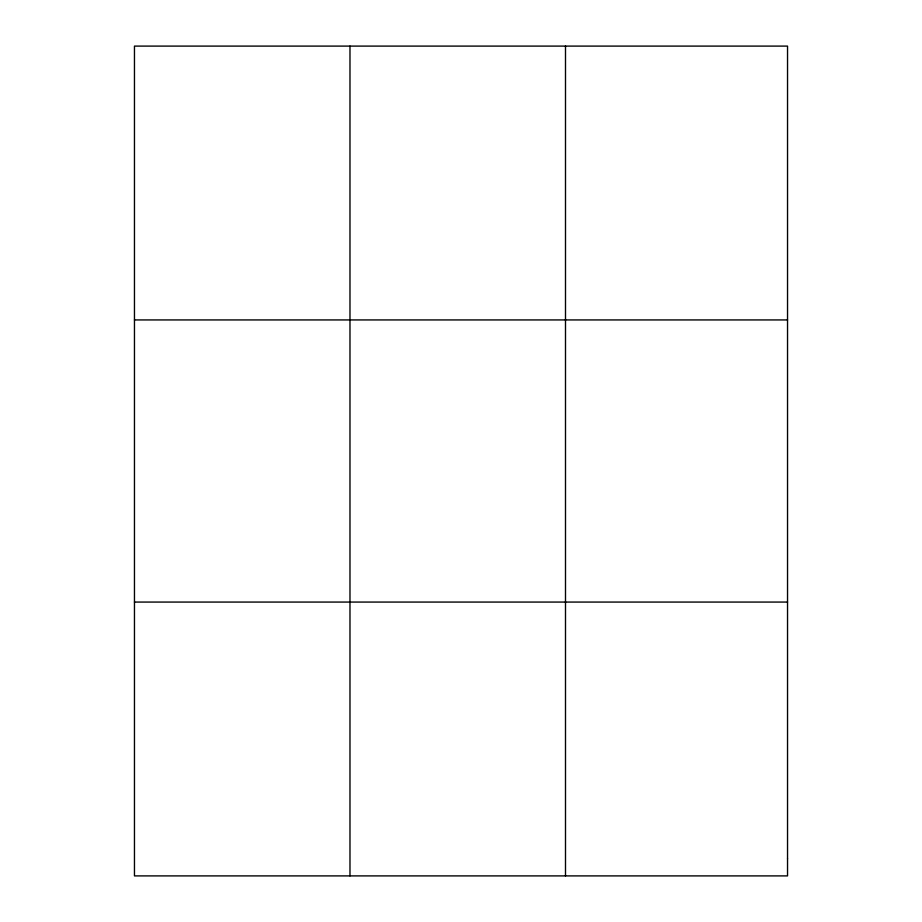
<?xml version="1.0" encoding="UTF-8"?>
<svg xmlns="http://www.w3.org/2000/svg" width="922" height="922" viewBox="0 0 922 922"><rect width="100%" height="100%" fill="white"/><g stroke="black" fill="none" stroke-linecap="round" stroke-linejoin="round"><path stroke-width="1.38" d="M349.98 46.1L349.98 875.9M565.497 46.1L565.497 875.9M134.462 319.934L787.538 319.934M134.462 602.066L787.538 602.066M787.538 858.785L787.538 875.9L134.462 875.9L134.462 46.1L787.538 46.1L787.538 858.785"/></g></svg>
